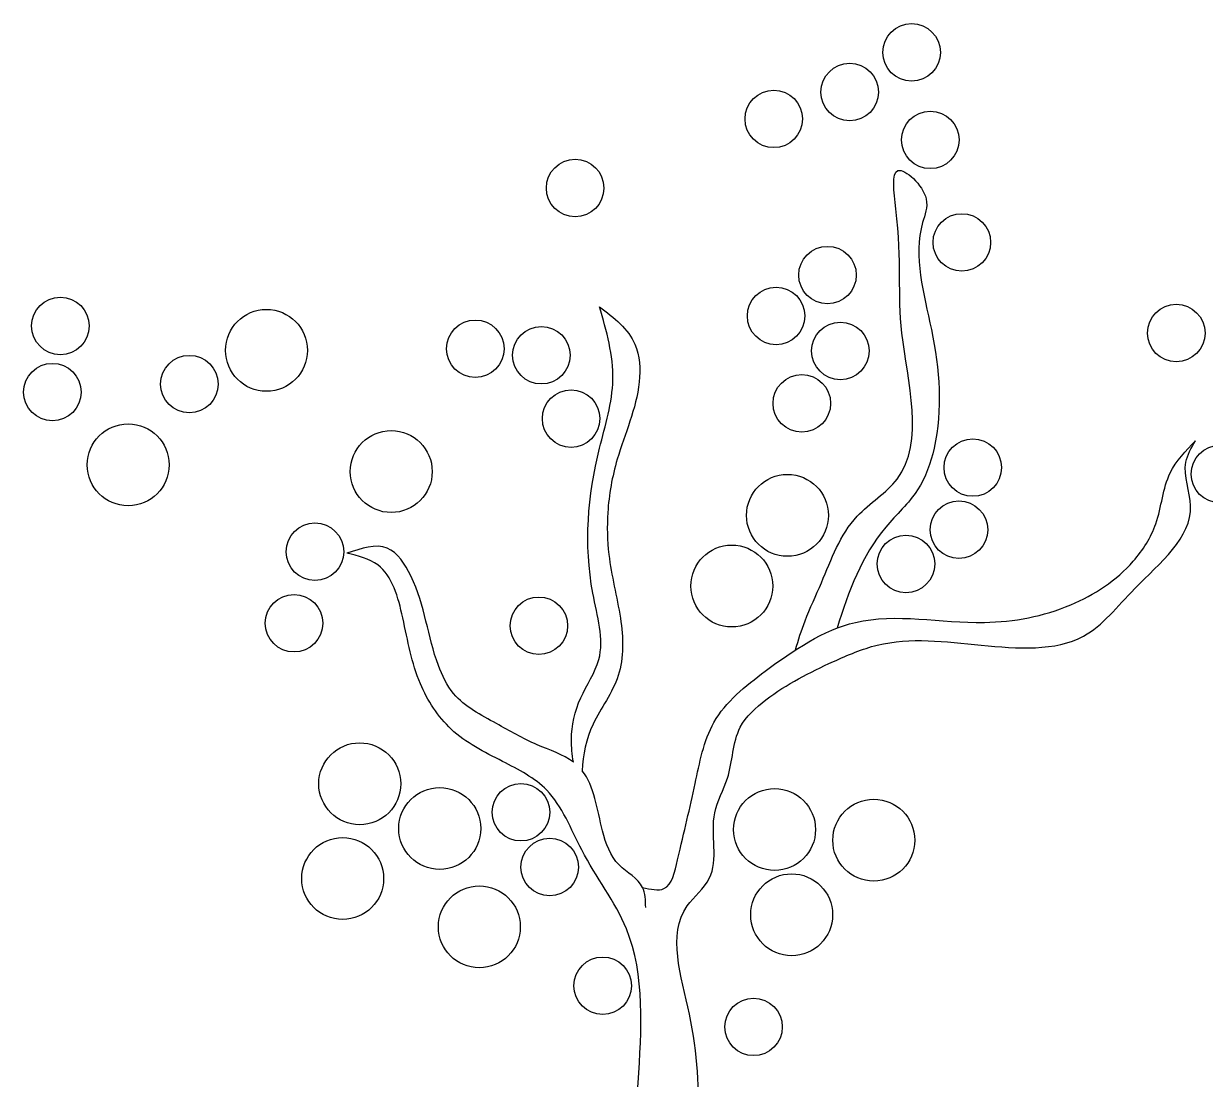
# Model space of a CAD drawing. Header units: millimetres. Extents: x 2133.42 to 2134.8, y 649.95 to 651.52.
# Drawn here: x 2134.0849 to 2134.3873, y 651.1923 to 651.4626 of the extents above; entities that cross this region are included whole.
import ezdxf

# ---------------------------------------------------------------- set-up
doc = ezdxf.new("R2010")
doc.units = ezdxf.units.MM
doc.layers.add('Hojas01', color=64, linetype='Continuous')
doc.layers.add('Tronco', color=46, linetype='Continuous')

msp = doc.modelspace()

# ---------------------------------------------------------------- linework, layer by layer
at = {"layer": 'Hojas01'}
for centre, radius in [((2134.31216, 651.45521), 0.00736), ((2134.29632, 651.44506), 0.00736), ((2134.2769, 651.43819), 0.00736), ((2134.31695, 651.43282), 0.00736), ((2134.22606, 651.42049), 0.00736), ((2134.32502, 651.40656), 0.00736), ((2134.29064, 651.3982), 0.00736), ((2134.27749, 651.38775), 0.00736), ((2134.09432, 651.38518), 0.00736), ((2134.37989, 651.38337), 0.00736), ((2134.14706, 651.37894), 0.01048), ((2134.20051, 651.37935), 0.00736), ((2134.21741, 651.3777), 0.00736), ((2134.29393, 651.3788), 0.00736), ((2134.09228, 651.36825), 0.00736), ((2134.12734, 651.3703), 0.00736), ((2134.28407, 651.36537), 0.00736), ((2134.22503, 651.36148), 0.00736), ((2134.11167, 651.34964), 0.01048), ((2134.17899, 651.34792), 0.01048), ((2134.32783, 651.34895), 0.00736), ((2134.39106, 651.34729), 0.00736), ((2134.28039, 651.33671), 0.01048), ((2134.32427, 651.33304), 0.00736), ((2134.15948, 651.32741), 0.00736), ((2134.31072, 651.32426), 0.00736), ((2134.26615, 651.31862), 0.01048), ((2134.15412, 651.30911), 0.00736), ((2134.21677, 651.30844), 0.00736), ((2134.17093, 651.26801), 0.01048), ((2134.1914, 651.25656), 0.01048), ((2134.21218, 651.26072), 0.00736), ((2134.2771, 651.25629), 0.01048), ((2134.30248, 651.25356), 0.01048), ((2134.16657, 651.24375), 0.01048), ((2134.21955, 651.2467), 0.00736), ((2134.28147, 651.23448), 0.01048), ((2134.20154, 651.23139), 0.01048), ((2134.23312, 651.2163), 0.00736), ((2134.27171, 651.20578), 0.00736)]:
    msp.add_circle(centre, radius, dxfattribs=at)
at = {"layer": 'Tronco'}
for points, knots in [([(2134.28245, 651.30227), (2134.28318, 651.30477), (2134.28503, 651.31065), (2134.29045, 651.32196), (2134.2954, 651.33633), (2134.3174, 651.3494), (2134.30712, 651.38483), (2134.31011, 651.40345), (2134.30614, 651.42955), (2134.31776, 651.4188), (2134.31182, 651.40494), (2134.31853, 651.38325), (2134.32048, 651.36), (2134.31435, 651.34236), (2134.30088, 651.33034), (2134.29602, 651.31727), (2134.2931, 651.30785)], [0.0046471, 0.0046471, 0.0046471, 0.0046471, 0.0124606, 0.0231226, 0.0424262, 0.0563896, 0.0937442, 0.1256502, 0.1354299, 0.1456535, 0.1517366, 0.1792393, 0.2096398, 0.22109, 0.2336198, 0.2624252, 0.2624252, 0.2624252, 0.2624252]), ([(2134.22561, 651.27357), (2134.22528, 651.27548), (2134.22472, 651.28098), (2134.22676, 651.29022), (2134.2347, 651.30129), (2134.22769, 651.3238), (2134.22986, 651.34761), (2134.23757, 651.37177), (2134.23409, 651.38388), (2134.23229, 651.39012)], [0.0091663, 0.0091663, 0.0091663, 0.0091663, 0.0149692, 0.0258905, 0.0367363, 0.0537954, 0.0909381, 0.1088212, 0.1278288, 0.1278288, 0.1278288, 0.1278288]), ([(2134.23229, 651.39012), (2134.23599, 651.38727), (2134.24238, 651.38234), (2134.24314, 651.3668), (2134.23674, 651.35345), (2134.23408, 651.3385), (2134.23438, 651.32467), (2134.23809, 651.31126), (2134.23885, 651.29539), (2134.22978, 651.28378), (2134.22804, 651.27546), (2134.22789, 651.27135)], [0, 0, 0, 0, 0.0132332, 0.0229237, 0.0435048, 0.0573602, 0.0680647, 0.084648, 0.0993719, 0.1133988, 0.1262354, 0.1262354, 0.1262354, 0.1262354]), ([(2134.25719, 651.12323), (2134.25633, 651.12453), (2134.25162, 651.13291), (2134.25599, 651.16412), (2134.26079, 651.19725), (2134.24836, 651.23276), (2134.26399, 651.24507), (2134.25942, 651.25871), (2134.26648, 651.27032), (2134.26623, 651.28207), (2134.27746, 651.29218), (2134.28959, 651.29829), (2134.30789, 651.3061), (2134.32934, 651.30327), (2134.35562, 651.30141), (2134.37006, 651.32021), (2134.38743, 651.3337), (2134.38076, 651.34887), (2134.38375, 651.35399), (2134.38479, 651.35577)], [0.0099783, 0.0099783, 0.0099783, 0.0099783, 0.0147062, 0.0395406, 0.0964827, 0.1242043, 0.1331743, 0.1500339, 0.1594855, 0.1729564, 0.1825385, 0.2024148, 0.214392, 0.241031, 0.2673066, 0.2851526, 0.3107488, 0.3219443, 0.3279244, 0.3279244, 0.3279244, 0.3279244]), ([(2134.22561, 651.27357), (2134.22301, 651.2755), (2134.21547, 651.27791), (2134.20565, 651.28373), (2134.19523, 651.28899), (2134.18842, 651.30318), (2134.18757, 651.31642), (2134.17839, 651.33061), (2134.17135, 651.32827), (2134.16764, 651.32703)], [0.04258659, 0.04258659, 0.04258659, 0.04258659, 0.05276961, 0.06448321, 0.07785839, 0.08605494, 0.11001883, 0.11934539, 0.12975206, 0.12975206, 0.12975206, 0.12975206]), ([(2134.23863, 651.12323), (2134.23965, 651.14556), (2134.2413, 651.18096), (2134.24462, 651.22722), (2134.22772, 651.24882), (2134.22119, 651.26668), (2134.20681, 651.27411), (2134.19388, 651.28058), (2134.18493, 651.29451), (2134.18249, 651.3092), (2134.1785, 651.32436), (2134.17052, 651.32633), (2134.16764, 651.32703)], [0.0051377, 0.0051377, 0.0051377, 0.0051377, 0.0733474, 0.1129267, 0.1360935, 0.1538404, 0.1673128, 0.1828478, 0.1969106, 0.214396, 0.2293456, 0.2377922, 0.2377922, 0.2377922, 0.2377922]), ([(2134.24412, 651.23635), (2134.24408, 651.23818), (2134.24397, 651.24296), (2134.23593, 651.24689), (2134.23214, 651.25777), (2134.23093, 651.2674), (2134.22789, 651.27135)], [0, 0, 0, 0, 0.00519366, 0.0135216, 0.02320362, 0.03918834, 0.03918834, 0.03918834, 0.03918834])]:
    msp.add_open_spline(points, degree=3, knots=knots, dxfattribs=at)
msp.add_spline([(2134.24332, 651.24148), (2134.24877, 651.24116), (2134.25229, 651.24852), (2134.25677, 651.26804), (2134.26158, 651.28371), (2134.27472, 651.29683), (2134.29778, 651.30931), (2134.33078, 651.30931), (2134.35288, 651.31379), (2134.3689, 651.32498), (2134.37467, 651.33458), (2134.37837, 651.34761), (2134.38479, 651.35577)], degree=3, dxfattribs=at)

doc.saveas('drawing.dxf')
